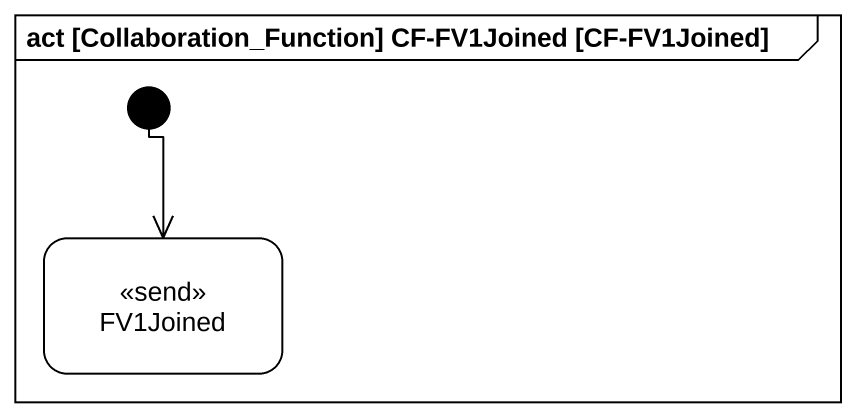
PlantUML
@startuml
mainframe act [Collaboration_Function] CF-FV1Joined [CF-FV1Joined]
hide empty description
state FV1Joined <<send>>
[*] --> FV1Joined
@enduml
